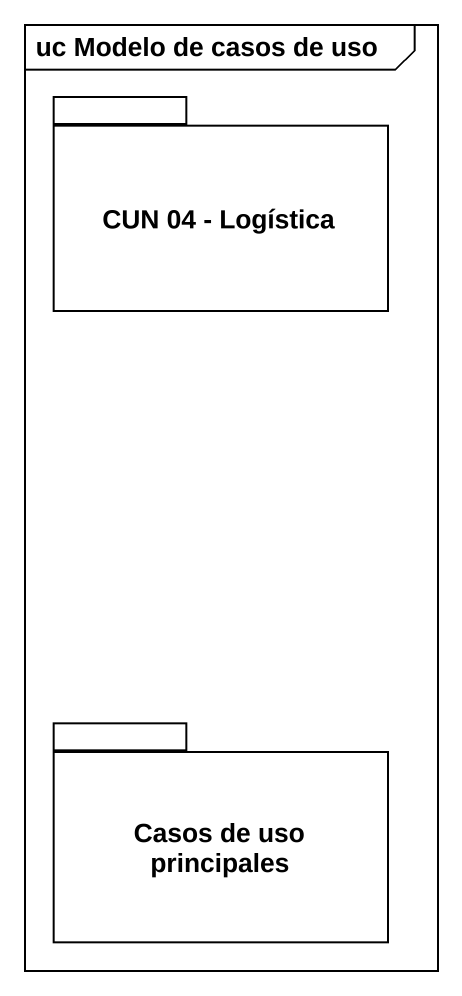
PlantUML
@startuml
mainframe uc Modelo de casos de uso
package "CUN 04 - Logística" as CUN_04_Logística {
}
package "Casos de uso principales" as Casos_de_uso_principales {
}
@enduml
